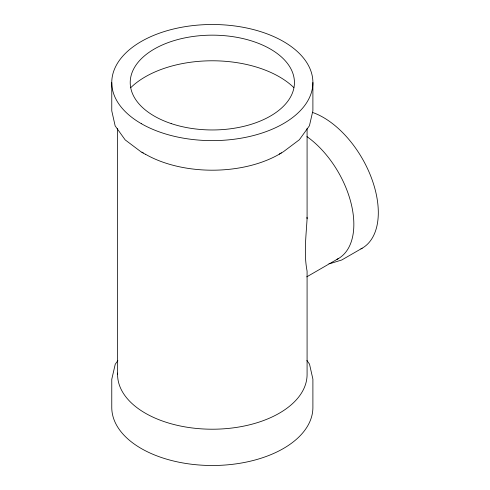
<?xml version="1.0" encoding="UTF-8"?>
<svg xmlns="http://www.w3.org/2000/svg" width="490" height="490" viewBox="0 0 490 490"><rect width="100%" height="100%" fill="white"/><g stroke="black" fill="none" stroke-linecap="round" stroke-linejoin="round"><path stroke-width="0.73" d="M307.083 128.423L307.083 218.742C306.103 236.107 303.739 253.881 307.083 271.093L307.083 374.427A94.754 54.709 0 0 1 211.178 429.209A94.754 54.709 0 0 1 117.612 373.092M117.863 360.603L115.23 364.26L111.769 379.291L111.769 407.515A100.566 58.059 0 0 0 212.464 465.5A100.566 58.059 0 0 0 312.896 407.362L312.896 379.138L309.509 364.113L306.893 360.462M306.758 276.844L338.302 258.634M362.165 248.21L341.793 259.97L330.432 263.51L328.962 263.363M279.233 154.117L283.343 151.784L299.353 139.748L309.435 125.74L312.896 110.709L312.896 82.485M145.236 154.228L141.126 151.9L125.171 139.883L115.156 125.887L111.769 110.863L111.769 82.638M306.997 217.242L307.083 218.742M117.582 128.558L117.582 374.587M306.948 136.612A74.792 43.181 60 0 1 351.195 203.742A74.792 43.181 60 0 1 336.985 259.339M281.395 152.947A94.754 54.709 0 0 1 145.334 154.172M143.282 152.954A94.754 54.709 0 0 1 141.947 152.114M130.732 87.679A94.754 54.709 0 0 1 293.859 87.618M312.498 112.431A77.696 44.859 60 0 1 372.216 180.057A77.696 44.859 60 0 1 360.885 248.902M171.175 123.578A82.106 47.401 0 0 0 294.435 82.632A82.106 47.401 0 0 0 171.384 41.472A82.106 47.401 0 0 0 171.175 123.578M141.304 123.664A100.566 58.059 0 0 0 309.502 97.522A100.566 58.059 0 0 0 186.194 26.497A100.566 58.059 0 0 0 141.304 123.664"/></g></svg>
